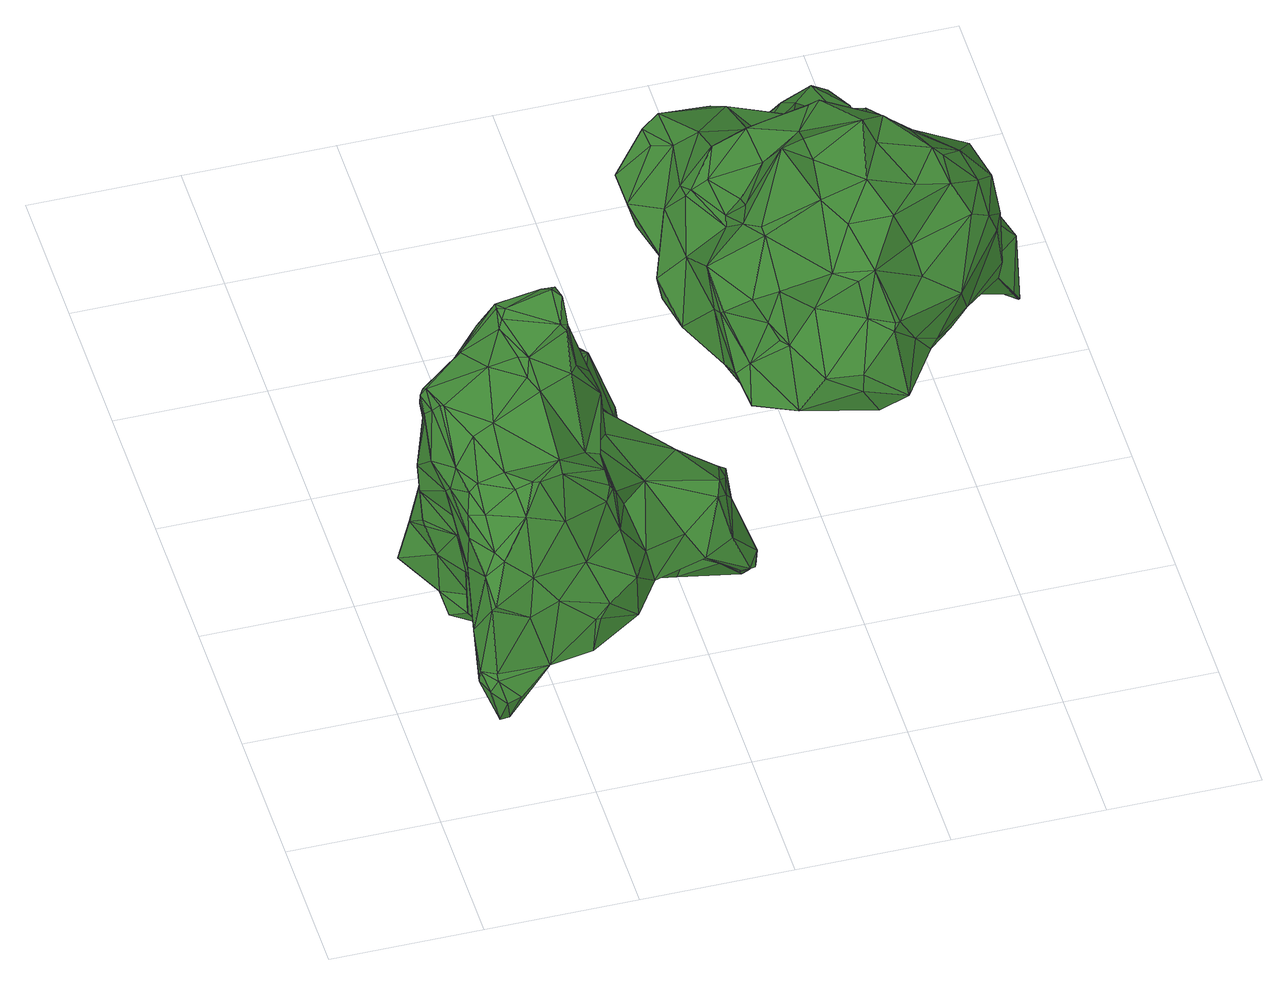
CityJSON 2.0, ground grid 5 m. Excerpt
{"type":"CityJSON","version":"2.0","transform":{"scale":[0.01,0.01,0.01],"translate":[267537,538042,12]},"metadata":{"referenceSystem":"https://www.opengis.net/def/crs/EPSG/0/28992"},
"CityObjects":{
"tree1":{"type":"SolitaryVegetationObject","attributes":{"gtid":679,"crown_width_m":10.56,"crown_median_z":19.79,"crown_r50_m":0.321,"crown_porosity":0.891,"trunk_H_m":6.44,"trunk_DBH_m":0.492,"trunk_radius_m":0.246,"trunk_base_height_m":13.35,"original_gtid":"681"},"geometry":[{"type":"Solid","lod":"3","boundaries":[[[[0,1,2]],[[3,1,0]],[[4,5,6]],[[0,7,3]],[[0,8,7]],[[0,2,8]],[[9,10,11]],[[12,13,14]],[[15,14,13]],[[16,6,5]],[[17,18,19]],[[17,19,20]],[[21,22,23]],[[24,25,26]],[[24,26,27]],[[28,29,30]],[[31,32,33]],[[34,35,36]],[[20,37,17]],[[38,39,40]],[[41,42,43]],[[7,44,3]],[[17,37,45]],[[46,47,48]],[[49,50,51]],[[52,53,18]],[[54,55,34]],[[45,18,17]],[[40,56,57]],[[58,59,60]],[[30,61,28]],[[50,62,51]],[[63,18,53]],[[64,40,39]],[[65,66,67]],[[68,69,70]],[[25,24,71]],[[72,73,68]],[[74,75,50]],[[28,76,65]],[[77,33,78]],[[79,21,80]],[[81,60,59]],[[82,83,73]],[[84,4,6]],[[85,86,87]],[[88,86,85]],[[78,33,32]],[[89,90,38]],[[20,47,37]],[[76,61,91]],[[92,93,80]],[[94,57,95]],[[96,8,97]],[[98,16,99]],[[100,101,102]],[[103,9,104]],[[105,106,48]],[[74,49,107]],[[74,50,49]],[[108,109,110]],[[111,109,108]],[[112,113,38]],[[114,11,10]],[[103,115,10]],[[115,114,10]],[[116,68,73]],[[117,30,29]],[[23,118,119]],[[11,120,121]],[[109,122,123]],[[124,125,126]],[[127,128,43]],[[42,127,43]],[[121,129,11]],[[59,130,131]],[[58,60,51]],[[60,49,51]],[[34,45,132]],[[12,133,134]],[[134,133,135]],[[136,55,80]],[[106,137,138]],[[97,8,139]],[[140,141,77]],[[76,77,141]],[[76,91,101]],[[142,143,144]],[[145,75,146]],[[25,71,147]],[[148,27,149]],[[150,151,4]],[[5,4,151]],[[21,23,152]],[[50,75,62]],[[2,1,153]],[[74,146,75]],[[60,81,154]],[[126,154,81]],[[155,39,113]],[[51,62,58]],[[156,15,13]],[[157,107,49]],[[158,107,157]],[[107,158,146]],[[60,154,49]],[[36,159,160]],[[161,105,48]],[[162,163,120]],[[120,163,164]],[[137,43,165]],[[126,157,154]],[[154,157,49]],[[102,101,166]],[[45,34,36]],[[95,167,168]],[[162,168,167]],[[153,83,169]],[[45,37,170]],[[45,170,132]],[[171,26,108]],[[172,136,173]],[[80,173,136]],[[41,43,137]],[[169,174,175]],[[8,96,7]],[[164,121,120]],[[65,67,28]],[[147,111,25]],[[57,56,176]],[[57,176,95]],[[64,155,177]],[[155,178,177]],[[19,47,20]],[[106,179,93]],[[28,67,29]],[[157,126,125]],[[147,139,122]],[[106,180,137]],[[139,2,144]],[[2,139,8]],[[111,108,26]],[[111,26,25]],[[181,182,129]],[[59,183,130]],[[58,183,59]],[[108,164,171]],[[184,22,185]],[[52,160,53]],[[186,187,188]],[[123,144,143]],[[64,39,155]],[[63,53,161]],[[117,29,67]],[[117,67,44]],[[32,31,189]],[[190,189,31]],[[153,73,83]],[[191,42,104]],[[192,193,53]],[[161,53,193]],[[32,189,40]],[[56,40,189]],[[94,90,89]],[[56,189,176]],[[189,190,176]],[[45,52,18]],[[36,52,45]],[[119,194,23]],[[119,6,194]],[[164,108,110]],[[164,110,121]],[[92,46,93]],[[162,195,168]],[[91,166,101]],[[6,119,84]],[[196,178,197]],[[198,62,75]],[[198,75,145]],[[96,148,149]],[[46,199,47]],[[104,42,41]],[[34,197,35]],[[74,107,146]],[[145,200,187]],[[15,156,201]],[[184,202,175]],[[202,142,175]],[[103,161,115]],[[77,78,140]],[[130,203,152]],[[160,52,36]],[[97,139,147]],[[71,24,148]],[[71,97,147]],[[96,97,148]],[[97,71,148]],[[24,27,148]],[[134,196,200]],[[134,200,145]],[[15,204,205]],[[201,204,15]],[[35,159,36]],[[166,206,162]],[[139,144,123]],[[178,113,197]],[[106,105,180]],[[147,122,111]],[[201,156,116]],[[133,14,207]],[[192,159,208]],[[103,104,209]],[[16,5,151]],[[41,209,104]],[[133,210,135]],[[14,205,207]],[[160,192,53]],[[48,106,211]],[[48,211,46]],[[98,70,13]],[[2,169,144]],[[103,209,161]],[[153,169,2]],[[212,213,195]],[[212,195,120]],[[185,79,138]],[[65,86,88]],[[80,55,170]],[[129,121,110]],[[129,110,181]],[[43,128,214]],[[177,215,64]],[[216,217,115]],[[218,219,90]],[[218,90,94]],[[124,220,125]],[[209,105,161]],[[48,63,161]],[[122,109,111]],[[85,87,210]],[[85,210,88]],[[145,146,134]],[[146,158,134]],[[221,222,42]],[[182,222,221]],[[153,1,116]],[[157,125,220]],[[178,87,177]],[[18,63,19]],[[205,14,15]],[[47,199,37]],[[122,139,123]],[[217,216,223]],[[217,223,219]],[[81,194,126]],[[59,194,81]],[[86,65,76]],[[210,207,88]],[[150,175,174]],[[102,95,100]],[[176,100,95]],[[140,215,177]],[[166,91,206]],[[61,206,91]],[[40,215,78]],[[32,40,78]],[[64,215,40]],[[41,137,180]],[[38,113,39]],[[82,73,72]],[[101,100,77]],[[48,47,63]],[[165,138,137]],[[170,54,132]],[[7,149,44]],[[156,13,69]],[[170,55,54]],[[88,207,204]],[[132,54,34]],[[28,61,76]],[[176,190,100]],[[23,22,118]],[[169,175,144]],[[175,142,144]],[[79,80,179]],[[79,179,138]],[[184,175,150]],[[3,66,201]],[[87,140,177]],[[68,116,69]],[[61,224,206]],[[200,196,225]],[[76,141,86]],[[160,159,192]],[[140,78,215]],[[209,41,180]],[[209,180,105]],[[115,161,216]],[[72,99,151]],[[186,188,130]],[[197,113,112]],[[112,208,197]],[[155,113,178]],[[130,188,203]],[[112,226,208]],[[168,213,218]],[[168,218,95]],[[95,218,94]],[[162,167,166]],[[179,80,93]],[[136,34,55]],[[35,197,159]],[[47,19,63]],[[83,82,174]],[[112,219,226]],[[208,159,197]],[[96,149,7]],[[197,34,225]],[[34,172,225]],[[197,225,196]],[[220,227,157]],[[228,229,118]],[[192,223,216]],[[69,13,70]],[[59,131,194]],[[131,23,194]],[[216,161,193]],[[216,193,192]],[[201,66,204]],[[9,103,10]],[[213,230,115]],[[150,174,151]],[[133,207,210]],[[12,14,133]],[[1,3,116]],[[70,72,68]],[[80,203,188]],[[87,178,231]],[[196,134,231]],[[196,231,178]],[[3,201,116]],[[11,230,232]],[[114,230,11]],[[228,118,22]],[[83,174,169]],[[102,166,167]],[[220,98,227]],[[106,138,179]],[[157,227,158]],[[184,165,202]],[[202,143,142]],[[214,143,202]],[[185,165,184]],[[186,233,187]],[[187,233,198]],[[62,233,58]],[[62,198,233]],[[202,165,214]],[[43,214,165]],[[187,198,145]],[[199,46,92]],[[228,22,184]],[[184,150,228]],[[84,119,118]],[[37,199,92]],[[37,92,170]],[[80,170,92]],[[67,66,44]],[[88,66,65]],[[204,66,88]],[[44,66,3]],[[206,163,162]],[[171,164,163]],[[127,42,222]],[[115,217,213]],[[200,188,187]],[[40,89,38]],[[57,89,40]],[[80,21,203]],[[27,26,149]],[[94,89,57]],[[165,185,138]],[[98,99,70]],[[135,87,231]],[[135,231,134]],[[112,90,219]],[[102,167,95]],[[38,90,112]],[[200,173,188]],[[185,21,79]],[[21,185,22]],[[109,123,234]],[[227,13,12]],[[232,230,213]],[[115,230,114]],[[235,226,223]],[[235,223,192]],[[208,226,235]],[[208,235,192]],[[218,213,217]],[[172,34,136]],[[188,173,80]],[[130,152,131]],[[172,173,225]],[[225,173,200]],[[151,174,82]],[[72,151,82]],[[227,98,13]],[[227,12,158]],[[12,134,158]],[[143,127,234]],[[143,234,123]],[[236,237,234]],[[204,207,205]],[[100,238,77]],[[236,234,127]],[[219,223,226]],[[211,106,93]],[[110,237,181]],[[70,99,72]],[[151,99,16]],[[222,237,236]],[[222,181,237]],[[128,143,214]],[[30,117,149]],[[191,104,221]],[[191,221,42]],[[182,221,129]],[[30,149,171]],[[221,239,129]],[[171,149,26]],[[58,233,183]],[[182,181,222]],[[30,224,61]],[[44,149,117]],[[127,222,236]],[[21,152,203]],[[171,163,224]],[[206,224,163]],[[171,224,30]],[[104,239,221]],[[131,152,23]],[[129,239,11]],[[9,11,239]],[[104,9,239]],[[233,130,183]],[[233,186,130]],[[211,93,46]],[[124,16,98]],[[124,98,220]],[[126,194,124]],[[16,124,6]],[[6,124,194]],[[69,116,156]],[[87,141,140]],[[86,141,87]],[[120,11,212]],[[232,213,212]],[[232,212,11]],[[219,218,217]],[[76,101,77]],[[150,229,228]],[[4,229,150]],[[84,118,229]],[[4,84,229]],[[168,195,213]],[[120,195,162]],[[110,109,237]],[[127,143,128]],[[237,109,234]],[[100,190,238]],[[77,238,33]],[[135,210,87]],[[31,33,238]],[[31,238,190]],[[116,73,153]],[[240,241,242]],[[240,242,243]],[[243,242,244]],[[243,244,245]],[[242,241,246]],[[242,246,244]],[[244,246,247]],[[244,247,245]],[[246,241,248]],[[246,248,247]],[[247,248,249]],[[247,249,245]],[[248,241,250]],[[248,250,249]],[[249,250,251]],[[249,251,245]],[[250,241,252]],[[250,252,251]],[[251,252,253]],[[251,253,245]],[[252,241,254]],[[252,254,253]],[[253,254,255]],[[253,255,245]],[[254,241,256]],[[254,256,255]],[[255,256,257]],[[255,257,245]],[[256,241,258]],[[256,258,257]],[[257,258,259]],[[257,259,245]],[[258,241,260]],[[258,260,259]],[[259,260,261]],[[259,261,245]],[[260,241,262]],[[260,262,261]],[[261,262,263]],[[261,263,245]],[[262,241,264]],[[262,264,263]],[[263,264,265]],[[263,265,245]],[[264,241,266]],[[264,266,265]],[[265,266,267]],[[265,267,245]],[[266,241,268]],[[266,268,267]],[[267,268,269]],[[267,269,245]],[[268,241,270]],[[268,270,269]],[[269,270,271]],[[269,271,245]],[[270,241,272]],[[270,272,271]],[[271,272,273]],[[271,273,245]],[[272,241,274]],[[272,274,273]],[[273,274,275]],[[273,275,245]],[[274,241,276]],[[274,276,275]],[[275,276,277]],[[275,277,245]],[[276,241,278]],[[276,278,277]],[[277,278,279]],[[277,279,245]],[[278,241,280]],[[278,280,279]],[[279,280,281]],[[279,281,245]],[[280,241,282]],[[280,282,281]],[[281,282,283]],[[281,283,245]],[[282,241,284]],[[282,284,283]],[[283,284,285]],[[283,285,245]],[[284,241,286]],[[284,286,285]],[[285,286,287]],[[285,287,245]],[[286,241,288]],[[286,288,287]],[[287,288,289]],[[287,289,245]],[[288,241,240]],[[288,240,289]],[[289,240,243]],[[289,243,245]]]]}]},
"tree2":{"type":"SolitaryVegetationObject","attributes":{"gtid":686,"crown_width_m":12.36,"crown_median_z":16.63,"crown_r50_m":0.3,"crown_porosity":0.888,"trunk_H_m":3.91,"trunk_DBH_m":0.413,"trunk_radius_m":0.207,"trunk_base_height_m":12.72,"original_gtid":"688"},"geometry":[{"type":"Solid","lod":"3","boundaries":[[[[290,291,292]],[[293,294,295]],[[296,297,298]],[[299,300,301]],[[302,303,304]],[[305,306,307]],[[308,309,310]],[[311,312,313]],[[314,315,316]],[[317,318,319]],[[320,318,317]],[[321,322,323]],[[324,325,326]],[[327,300,328]],[[329,328,300]],[[330,314,316]],[[331,332,333]],[[334,335,330]],[[336,337,338]],[[296,298,339]],[[327,328,340]],[[341,342,343]],[[343,344,341]],[[345,346,347]],[[348,349,350]],[[351,352,353]],[[354,355,302]],[[354,302,356]],[[337,357,358]],[[337,358,359]],[[360,361,292]],[[305,297,296]],[[313,298,297]],[[308,310,362]],[[363,364,365]],[[366,364,363]],[[367,368,369]],[[308,362,370]],[[322,371,315]],[[372,326,300]],[[302,323,356]],[[311,313,307]],[[373,370,374]],[[373,374,375]],[[374,376,377]],[[378,377,376]],[[297,307,313]],[[313,379,298]],[[305,307,297]],[[380,381,382]],[[383,373,375]],[[384,385,386]],[[387,385,384]],[[388,389,390]],[[388,390,391]],[[363,392,393]],[[394,395,296]],[[396,397,398]],[[380,382,399]],[[384,400,387]],[[310,401,362]],[[402,368,367]],[[403,358,404]],[[356,323,315]],[[373,383,370]],[[320,405,334]],[[383,308,370]],[[406,405,320]],[[310,407,401]],[[368,408,409]],[[410,370,362]],[[411,315,412]],[[411,316,315]],[[413,414,324]],[[375,415,331]],[[416,417,353]],[[299,301,418]],[[294,293,419]],[[420,419,421]],[[302,321,323]],[[315,323,322]],[[314,422,315]],[[423,424,384]],[[386,423,384]],[[391,425,426]],[[319,411,412]],[[411,319,316]],[[427,428,429]],[[430,431,432]],[[360,433,361]],[[402,377,378]],[[339,394,296]],[[434,359,358]],[[435,436,437]],[[365,438,363]],[[439,440,344]],[[312,441,442]],[[389,388,443]],[[444,357,445]],[[355,303,302]],[[358,357,404]],[[427,392,438]],[[427,438,446]],[[393,392,416]],[[378,408,368]],[[332,325,414]],[[417,416,392]],[[435,444,445]],[[313,312,379]],[[349,294,395]],[[304,404,357]],[[446,447,427]],[[319,318,316]],[[330,316,318]],[[358,403,448]],[[449,351,450]],[[419,296,395]],[[419,395,294]],[[336,338,340]],[[357,337,336]],[[338,337,359]],[[381,348,451]],[[452,291,418]],[[453,418,380]],[[340,328,454]],[[340,454,336]],[[454,369,368]],[[339,298,379]],[[339,379,382]],[[292,345,360]],[[357,336,409]],[[372,300,299]],[[325,455,456]],[[457,458,364]],[[380,399,453]],[[459,424,460]],[[389,461,462]],[[367,369,328]],[[454,328,369]],[[393,413,463]],[[331,325,332]],[[464,465,295]],[[368,409,454]],[[454,409,336]],[[417,429,450]],[[381,380,466]],[[467,447,446]],[[468,469,342]],[[470,471,472]],[[329,367,328]],[[448,434,358]],[[296,419,305]],[[467,446,473]],[[446,471,473]],[[334,405,391]],[[396,474,472]],[[464,431,475]],[[341,475,431]],[[467,470,428]],[[440,428,470]],[[473,470,467]],[[470,473,471]],[[380,418,476]],[[382,381,451]],[[477,375,374]],[[472,474,344]],[[432,348,478]],[[306,305,419]],[[311,306,420]],[[307,306,311]],[[398,474,396]],[[292,346,345]],[[479,480,399]],[[340,452,327]],[[459,460,448]],[[351,308,383]],[[481,482,483]],[[484,483,482]],[[432,464,294]],[[375,481,383]],[[295,294,464]],[[428,447,467]],[[485,322,321]],[[449,308,351]],[[306,419,420]],[[480,486,399]],[[429,428,487]],[[416,353,484]],[[293,421,419]],[[420,421,457]],[[393,463,363]],[[391,405,439]],[[335,387,314]],[[476,291,290]],[[421,465,488]],[[293,465,421]],[[392,427,417]],[[359,489,338]],[[435,408,378]],[[445,408,435]],[[490,335,390]],[[490,390,389]],[[485,435,437]],[[490,385,335]],[[389,385,490]],[[403,303,355]],[[404,303,403]],[[304,303,404]],[[302,491,321]],[[492,434,346]],[[347,346,434]],[[356,400,354]],[[422,400,356]],[[475,341,493]],[[341,494,493]],[[353,450,351]],[[458,365,364]],[[312,311,441]],[[420,441,311]],[[457,441,420]],[[456,455,495]],[[292,291,489]],[[401,407,496]],[[449,429,406]],[[350,339,451]],[[350,451,348]],[[402,378,368]],[[458,497,365]],[[438,497,446]],[[446,497,471]],[[471,497,472]],[[498,458,457]],[[457,494,498]],[[365,497,438]],[[386,389,462]],[[418,453,299]],[[357,444,304]],[[324,499,500]],[[324,500,413]],[[384,501,400]],[[333,482,331]],[[410,436,370]],[[290,380,476]],[[466,380,290]],[[466,290,361]],[[430,388,468]],[[292,361,290]],[[461,389,443]],[[393,416,333]],[[333,413,393]],[[466,502,503]],[[360,504,433]],[[344,343,425]],[[344,425,439]],[[450,429,449]],[[429,487,406]],[[438,392,363]],[[329,456,367]],[[456,326,325]],[[489,492,292]],[[466,503,505]],[[456,495,367]],[[435,506,444]],[[468,341,431]],[[394,339,350]],[[472,344,470]],[[314,330,335]],[[498,397,497]],[[440,470,344]],[[468,431,430]],[[382,479,399]],[[379,479,382]],[[481,483,352]],[[476,418,291]],[[301,300,327]],[[382,451,339]],[[427,429,417]],[[294,349,432]],[[348,432,349]],[[463,507,363]],[[324,414,325]],[[352,483,484]],[[405,406,487]],[[384,424,501]],[[491,302,304]],[[491,304,444]],[[361,433,508]],[[505,478,466]],[[466,478,381]],[[394,349,395]],[[425,469,426]],[[342,469,425]],[[399,486,499]],[[402,495,377]],[[401,496,371]],[[301,327,452]],[[301,452,418]],[[409,445,357]],[[449,317,308]],[[449,406,320]],[[449,320,317]],[[417,450,353]],[[394,350,349]],[[366,486,480]],[[366,480,479]],[[444,506,491]],[[491,506,485]],[[485,506,435]],[[331,482,375]],[[299,509,372]],[[299,453,509]],[[338,489,452]],[[424,510,501]],[[448,347,434]],[[355,354,510]],[[355,510,424]],[[500,511,507]],[[500,507,463]],[[424,423,460]],[[403,459,448]],[[355,459,403]],[[485,321,491]],[[468,388,469]],[[492,359,434]],[[489,359,492]],[[374,370,436]],[[386,385,389]],[[494,344,474]],[[511,499,486]],[[511,486,366]],[[317,319,309]],[[457,364,512]],[[317,309,308]],[[460,502,508]],[[513,502,460]],[[409,408,445]],[[427,447,428]],[[459,355,424]],[[342,341,468]],[[319,407,309]],[[310,309,407]],[[371,496,407]],[[330,318,334]],[[494,514,498]],[[390,335,515]],[[334,318,320]],[[390,515,391]],[[462,461,505]],[[331,455,325]],[[361,508,502]],[[505,461,443]],[[494,341,344]],[[312,479,379]],[[442,479,312]],[[442,366,479]],[[381,478,348]],[[505,443,478]],[[361,502,466]],[[430,478,443]],[[432,478,430]],[[329,326,456]],[[300,326,329]],[[324,326,372]],[[477,415,375]],[[513,503,502]],[[477,377,455]],[[338,452,340]],[[351,383,352]],[[383,481,352]],[[464,475,516]],[[452,489,291]],[[332,414,333]],[[333,414,413]],[[324,372,499]],[[391,515,334]],[[335,334,515]],[[439,487,428]],[[440,439,428]],[[405,487,439]],[[439,425,391]],[[366,507,511]],[[499,509,399]],[[363,507,366]],[[432,431,464]],[[430,517,388]],[[443,388,517]],[[443,517,430]],[[391,426,388]],[[425,343,342]],[[453,399,509]],[[372,509,499]],[[499,511,500]],[[463,413,500]],[[374,377,477]],[[354,400,510]],[[352,484,353]],[[375,482,481]],[[416,484,333]],[[484,482,333]],[[477,455,415]],[[331,415,455]],[[457,488,494]],[[488,493,494]],[[516,465,464]],[[374,436,376]],[[378,376,435]],[[436,435,376]],[[335,385,387]],[[322,518,371]],[[485,518,322]],[[437,518,485]],[[436,518,437]],[[410,518,436]],[[371,518,410]],[[315,422,356]],[[314,387,400]],[[314,400,422]],[[455,377,495]],[[462,503,513]],[[462,513,386]],[[400,501,510]],[[492,346,292]],[[345,347,360]],[[386,513,423]],[[460,423,513]],[[475,493,516]],[[295,465,293]],[[402,367,495]],[[503,462,505]],[[360,347,504]],[[448,504,347]],[[460,519,448]],[[508,519,460]],[[315,407,412]],[[412,407,319]],[[426,469,388]],[[448,519,504]],[[504,519,433]],[[433,519,508]],[[315,371,407]],[[371,410,401]],[[498,497,458]],[[362,401,410]],[[474,514,494]],[[474,398,514]],[[514,398,397]],[[498,514,397]],[[472,397,396]],[[497,397,472]],[[493,465,516]],[[421,488,457]],[[441,457,512]],[[441,512,442]],[[366,512,364]],[[442,512,366]],[[488,465,493]],[[520,521,522]],[[520,522,523]],[[523,522,524]],[[523,524,525]],[[522,521,526]],[[522,526,524]],[[524,526,527]],[[524,527,525]],[[526,521,528]],[[526,528,527]],[[527,528,529]],[[527,529,525]],[[528,521,530]],[[528,530,529]],[[529,530,531]],[[529,531,525]],[[530,521,532]],[[530,532,531]],[[531,532,533]],[[531,533,525]],[[532,521,534]],[[532,534,533]],[[533,534,535]],[[533,535,525]],[[534,521,536]],[[534,536,535]],[[535,536,537]],[[535,537,525]],[[536,521,538]],[[536,538,537]],[[537,538,539]],[[537,539,525]],[[538,521,540]],[[538,540,539]],[[539,540,541]],[[539,541,525]],[[540,521,542]],[[540,542,541]],[[541,542,543]],[[541,543,525]],[[542,521,544]],[[542,544,543]],[[543,544,545]],[[543,545,525]],[[544,521,546]],[[544,546,545]],[[545,546,547]],[[545,547,525]],[[546,521,548]],[[546,548,547]],[[547,548,549]],[[547,549,525]],[[548,521,550]],[[548,550,549]],[[549,550,551]],[[549,551,525]],[[550,521,552]],[[550,552,551]],[[551,552,553]],[[551,553,525]],[[552,521,554]],[[552,554,553]],[[553,554,555]],[[553,555,525]],[[554,521,556]],[[554,556,555]],[[555,556,557]],[[555,557,525]],[[556,521,558]],[[556,558,557]],[[557,558,559]],[[557,559,525]],[[558,521,560]],[[558,560,559]],[[559,560,561]],[[559,561,525]],[[560,521,562]],[[560,562,561]],[[561,562,563]],[[561,563,525]],[[562,521,564]],[[562,564,563]],[[563,564,565]],[[563,565,525]],[[564,521,566]],[[564,566,565]],[[565,566,567]],[[565,567,525]],[[566,521,568]],[[566,568,567]],[[567,568,569]],[[567,569,525]],[[568,521,520]],[[568,520,569]],[[569,520,523]],[[569,523,525]]]]}]}
},
"vertices":[
[204,97,849],[255,178,957],[192,175,912],[338,151,892],[157,663,1183],[175,644,1217],[154,723,1220],[314,96,779],[193,103,832],[312,783,300],[375,764,343],[384,713,240],[589,451,1089],[485,371,1156],[633,385,1064],[482,327,1139],[186,636,1220],[659,1268,682],[720,1221,605],[635,1229,609],[553,1296,656],[349,891,1100],[164,799,1025],[241,818,1186],[220,17,506],[202,44,418],[236,53,412],[264,14,527],[687,184,614],[544,107,706],[514,84,597],[1120,396,512],[1137,435,541],[1099,380,525],[763,1040,925],[838,1000,707],[830,1037,682],[524,1271,826],[1067,662,669],[1082,600,756],[1098,596,627],[148,832,533],[71,755,488],[111,763,627],[413,118,805],[694,1185,811],[512,1195,801],[526,1249,649],[560,1050,671],[564,645,1465],[589,714,1514],[560,736,1532],[774,1120,628],[706,1079,633],[643,1139,949],[626,1110,957],[1127,503,396],[1082,584,372],[539,778,1501],[394,790,1462],[416,752,1473],[679,227,589],[579,766,1510],[618,1164,605],[1060,520,797],[681,180,778],[524,203,865],[579,128,742],[327,319,1119],[379,301,1155],[310,378,1141],[170,39,546],[229,401,1093],[230,314,1039],[590,657,1445],[592,682,1434],[756,250,681],[949,355,632],[1047,393,657],[353,816,957],[480,994,991],[393,767,1464],[201,395,1069],[184,344,1023],[137,734,1188],[712,446,841],[745,315,752],[794,503,866],[663,310,872],[1005,658,527],[959,683,536],[709,378,621],[530,1199,849],[552,1030,856],[987,703,367],[924,598,331],[195,53,607],[152,87,598],[314,526,1215],[251,528,1173],[1022,453,499],[905,406,607],[947,538,507],[427,960,404],[229,862,350],[429,922,554],[442,890,767],[581,638,1440],[274,226,382],[252,327,513],[270,498,393],[185,216,426],[968,720,701],[982,705,737],[401,716,376],[589,842,389],[343,246,1063],[528,105,707],[139,746,1143],[148,743,1205],[495,533,288],[350,536,279],[241,272,596],[236,375,686],[344,688,1299],[423,635,1370],[386,712,1429],[159,613,611],[129,654,704],[299,596,297],[419,877,1297],[354,862,1313],[661,1156,939],[639,455,1065],[687,625,1158],[656,567,992],[619,1039,963],[280,836,769],[288,842,824],[155,181,688],[1011,430,808],[895,398,709],[211,496,839],[196,524,767],[175,322,822],[662,667,1220],[602,600,1322],[148,88,557],[196,39,587],[368,58,597],[134,592,1039],[186,500,1079],[387,929,1160],[231,211,971],[398,730,1452],[1054,580,789],[401,297,1152],[452,614,1380],[577,571,1319],[837,975,686],[817,1038,658],[566,976,487],[590,440,390],[530,376,405],[434,390,366],[142,742,818],[747,498,476],[764,519,436],[774,604,365],[177,309,959],[562,1191,902],[395,229,428],[625,845,1002],[613,840,1072],[165,485,1011],[160,520,970],[1103,490,399],[1026,470,841],[932,638,840],[485,929,895],[354,807,588],[181,558,396],[187,586,398],[498,798,1427],[126,728,896],[180,824,953],[505,861,1261],[560,836,1243],[526,886,1197],[1136,445,470],[1080,432,467],[250,692,438],[784,970,675],[638,991,682],[284,797,1275],[556,570,298],[726,745,963],[792,835,823],[556,762,1400],[517,1239,824],[639,780,1136],[468,245,1014],[123,689,822],[418,956,1138],[622,324,987],[641,353,1023],[539,365,467],[653,358,1000],[768,821,782],[385,944,453],[673,399,948],[560,1047,763],[524,583,285],[656,656,291],[126,664,721],[1045,460,780],[666,807,501],[706,711,479],[838,668,363],[909,695,575],[438,581,1329],[203,626,408],[168,626,441],[700,768,562],[465,244,505],[684,799,1002],[749,694,629],[472,550,1289],[147,710,1108],[140,698,1141],[526,679,412],[704,633,970],[524,586,288],[539,792,1382],[221,510,616],[674,811,663],[241,530,494],[226,502,446],[1077,411,494],[308,781,298],[571,625,136],[546,625,135],[570,632,136],[549,618,779],[548,624,779],[524,617,778],[567,638,136],[545,630,779],[563,643,136],[541,635,779],[558,646,136],[536,639,779],[552,649,135],[530,641,779],[546,650,135],[524,642,779],[539,649,135],[517,641,779],[534,646,135],[511,638,778],[528,642,135],[506,634,778],[525,637,134],[503,629,778],[522,631,134],[500,623,778],[521,625,134],[499,617,778],[522,618,134],[500,611,778],[525,612,134],[503,605,778],[529,607,134],[507,600,778],[534,604,134],[512,596,778],[540,601,134],[518,593,778],[546,600,135],[524,593,778],[553,601,135],[531,594,778],[559,604,135],[537,596,779],[564,608,135],[542,600,779],[567,613,136],[545,605,779],[570,619,136],[548,611,779],
[2191,1749,462],[2220,1716,603],[2308,1652,465],[1704,2307,266],[1729,2299,240],[1683,2286,263],[1882,2447,235],[1872,2481,259],[1983,2428,340],[2081,1885,723],[2016,1808,852],[2178,1783,779],[1810,1096,423],[1918,1240,461],[1864,1214,545],[1844,2486,258],[1817,2498,315],[1837,2517,355],[1267,1487,754],[1282,1378,652],[1288,1362,668],[1831,2514,375],[1880,2482,454],[1939,2503,399],[1527,1344,280],[1475,1164,380],[1354,1271,370],[1282,1453,598],[1311,1442,366],[1310,1303,455],[1215,1584,418],[1669,1114,529],[1553,1140,518],[1666,1114,459],[1821,1939,798],[1731,1854,1009],[1883,1801,913],[2189,1767,786],[2119,1624,905],[2013,1804,853],[1354,1427,363],[1636,1748,997],[1694,1849,1000],[1503,1875,928],[1294,1575,336],[1504,1564,306],[2157,1422,804],[2184,1426,732],[2212,1490,735],[1973,2366,265],[2204,1564,833],[1420,2112,196],[1399,2051,260],[1387,2082,206],[1267,2132,328],[2284,1525,319],[2263,1516,356],[2260,1515,354],[1905,2090,225],[1799,2255,246],[1941,2138,303],[1373,1642,752],[1379,1666,778],[1310,1817,766],[1720,1175,330],[1909,1277,443],[1727,1142,338],[2025,1264,649],[2060,1324,527],[2204,1440,573],[2282,1527,315],[2180,1712,350],[1367,1321,738],[1532,2210,705],[1546,2302,583],[1503,2291,638],[1757,2242,579],[2025,1603,962],[2044,1460,936],[2051,1576,948],[1436,1415,907],[1466,1241,592],[1914,1973,818],[1435,1451,914],[1632,1483,949],[1549,1631,1054],[1698,1401,906],[1786,1504,979],[1836,1371,934],[1973,2370,446],[2123,1975,462],[1977,2080,297],[2023,2162,371],[1397,1529,865],[1639,1459,305],[1586,1577,304],[1716,1641,246],[1598,1428,293],[1505,1836,294],[1643,1771,169],[1529,1771,300],[1332,1771,319],[1400,2054,772],[1538,1988,809],[1911,2375,245],[1884,2392,238],[1290,2369,311],[1304,2368,321],[1293,2369,308],[1978,2084,538],[1659,1239,336],[1411,1295,652],[1938,1490,931],[1997,1299,474],[1943,1248,494],[1192,1729,412],[1174,1729,503],[1352,1290,498],[1886,1348,819],[2094,1399,849],[1452,1309,763],[1342,1236,368],[1341,1234,372],[1626,1948,776],[1705,1862,992],[1626,1661,1047],[1401,1909,845],[1291,1877,733],[2160,1846,683],[1804,2449,275],[1783,2482,400],[1601,2326,366],[1597,1256,337],[1814,1558,398],[1845,1397,434],[1293,1942,335],[1462,1852,323],[1330,2096,694],[1151,1987,589],[1244,1896,628],[1658,2025,306],[1562,2116,333],[1751,2188,241],[2180,1604,332],[2188,1428,522],[1738,1232,852],[1618,1296,811],[1688,1241,809],[1324,2251,690],[1258,1945,353],[1206,2083,392],[1784,2482,404],[1811,2410,462],[1719,1840,194],[1806,1185,658],[1903,1282,738],[1263,2215,673],[1269,2139,669],[2115,1443,458],[1255,1680,620],[1293,1824,738],[1991,2146,324],[2212,1718,666],[2069,1994,598],[2147,1511,877],[1821,1673,1069],[1898,1718,1026],[1568,2348,386],[1476,2336,486],[1927,1377,460],[1947,1567,424],[1740,1813,178],[1786,1774,207],[1559,2062,689],[1697,2254,246],[1667,2282,272],[2030,1870,322],[1150,2122,589],[1481,2045,323],[1404,1977,331],[1203,2105,413],[1178,2151,561],[1261,2234,419],[1159,2139,577],[1311,2333,309],[1537,2158,341],[2154,1742,529],[1645,1621,993],[1826,1990,228],[1926,2313,464],[1808,2161,600],[1431,1625,849],[1516,1736,906],[1433,1689,814],[1363,1820,794],[1708,1208,676],[1834,2142,653],[1224,1823,472],[1580,2312,357],[2236,1629,564],[1574,1716,308],[1783,1168,638],[2176,1529,470],[1526,2256,353],[1400,2277,305],[1852,1627,1006],[1440,1266,596],[1345,2301,477],[1337,2336,319],[1857,2128,686],[1758,1982,683],[1663,1345,410],[2005,1743,321],[1908,1775,300],[2203,1557,348],[1837,1879,226],[1789,1181,661],[1679,2123,565],[2122,1638,331],[1925,2021,680],[1777,1273,438],[1830,2141,655],[1627,2293,423],[1818,1644,361],[1337,2336,314],[1387,1614,370],[1668,2277,272],[1659,1865,357],[1561,1292,679],[2139,1619,332],[1717,1776,72],[1696,1775,72],[1716,1781,72],[1715,1766,464],[1714,1771,464],[1695,1765,463],[1714,1786,72],[1712,1776,464],[1710,1790,72],[1709,1780,464],[1706,1793,72],[1705,1783,464],[1701,1795,72],[1699,1785,464],[1696,1796,72],[1694,1786,464],[1690,1795,72],[1689,1785,464],[1685,1793,72],[1684,1783,464],[1681,1789,72],[1680,1780,464],[1678,1785,72],[1677,1775,464],[1676,1780,72],[1674,1770,463],[1675,1774,72],[1674,1765,463],[1676,1769,72],[1675,1759,463],[1678,1764,72],[1677,1755,463],[1682,1760,71],[1680,1750,463],[1686,1757,71],[1685,1747,463],[1691,1755,71],[1690,1745,463],[1697,1754,71],[1695,1745,463],[1702,1755,71],[1701,1745,463],[1707,1757,72],[1705,1748,463],[1711,1761,72],[1710,1751,463],[1714,1765,72],[1713,1755,463],[1716,1770,72],[1715,1760,463]
]}
